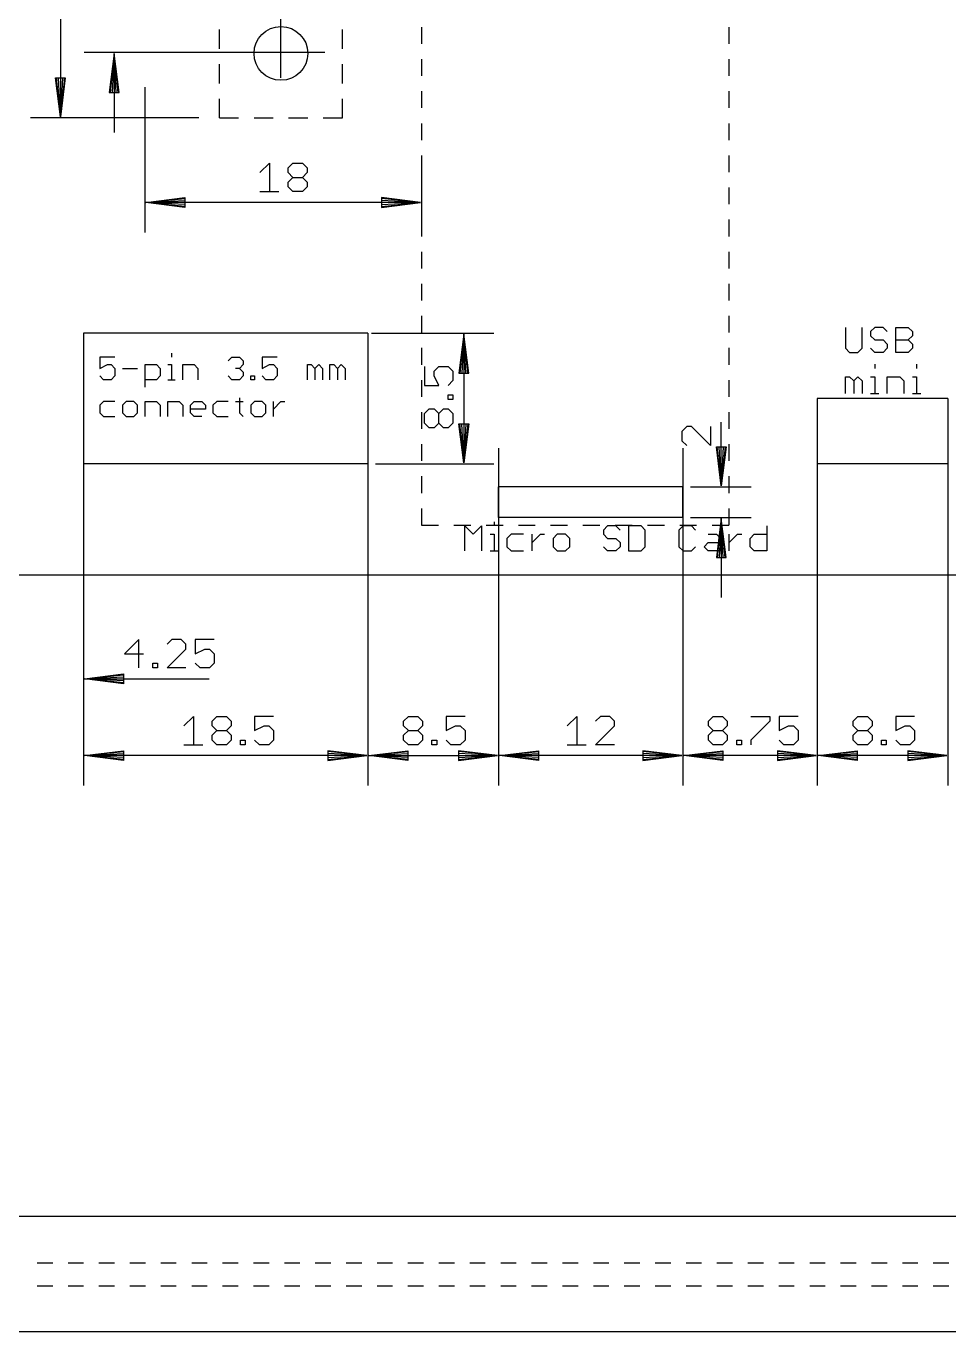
# Model space of a CAD drawing. Extents: x -279 to 630, y -429 to 128.
# Drawn here: x 47.3 to 107.3, y -47.5 to 37.5 of the extents above; entities that cross this region are included whole.
import ezdxf

# ---------------------------------------------------------------- set-up
doc = ezdxf.new("R2010")
doc.units = 0
for name, color, linetype in [('117', 2, 'CONTINUOUS'), ('129', 253, 'CONTINUOUS'), ('20', 7, 'CONTINUOUS'), ('47', 140, 'CONTINUOUS')]:
    doc.layers.add(name, color=color, linetype=linetype)

msp = doc.modelspace()

# ---------------------------------------------------------------- linework, layer by layer
at = {"layer": '117'}
for p, q in [((100.5762, 17.8702), (100.5762, 16.5144)), ((101.6609, 16.5144), (101.6609, 17.8702)), ((102.4845, 17.8702), (102.2134, 17.599)), ((103.0269, 17.8702), (102.4845, 17.8702)), ((103.298, 17.599), (103.0269, 17.8702)), ((103.8505, 16.2432), (103.8505, 17.8702)), ((103.8505, 17.8702), (104.664, 17.8702)), ((104.664, 17.8702), (104.9352, 17.599)), ((102.2134, 17.599), (102.2134, 17.3279)), ((102.2134, 17.3279), (102.4845, 17.0567)), ((102.4845, 17.0567), (103.0269, 17.0567)), ((103.0269, 17.0567), (103.298, 16.7855)), ((103.8505, 17.0567), (104.664, 17.0567)), ((104.9352, 17.3279), (104.664, 17.0567)), ((104.664, 17.0567), (104.9352, 16.7855)), ((104.9352, 17.599), (104.9352, 17.3279)), ((56.729, 16.1835), (56.729, 15.9378)), ((100.5762, 16.5144), (100.8474, 16.2432)), ((100.8474, 16.2432), (101.3897, 16.2432)), ((101.3897, 16.2432), (101.6609, 16.5144)), ((102.4845, 16.2432), (102.2134, 16.5144)), ((103.0269, 16.2432), (102.4845, 16.2432)), ((103.298, 16.5144), (103.0269, 16.2432)), ((103.298, 16.7855), (103.298, 16.5144)), ((104.664, 16.2432), (103.8505, 16.2432)), ((104.9352, 16.5144), (104.664, 16.2432)), ((104.9352, 16.7855), (104.9352, 16.5144)), ((53.0463, 15.9378), (52.0635, 15.9378)), ((52.0635, 15.9378), (52.0635, 15.2006)), ((52.0635, 15.2006), (52.5549, 15.4463)), ((52.5549, 15.4463), (52.8006, 15.4463)), ((52.8006, 15.4463), (53.0463, 15.2006)), ((55.01, 13.9721), (55.01, 15.4463)), ((55.01, 15.4463), (55.7471, 15.4463)), ((55.7471, 15.4463), (55.9929, 15.2006)), ((56.4833, 15.4463), (56.729, 15.4463)), ((56.729, 15.4463), (56.729, 14.4635)), ((57.4654, 14.4635), (57.4654, 15.4463)), ((57.4654, 15.4463), (58.2026, 15.4463)), ((58.2026, 15.4463), (58.4483, 15.2006)), ((60.412, 15.6921), (60.6577, 15.9378)), ((60.6577, 15.9378), (61.1491, 15.9378)), ((61.1491, 15.9378), (61.3948, 15.6921)), ((61.3948, 15.4463), (61.1491, 15.2006)), ((61.3948, 15.6921), (61.3948, 15.4463)), ((63.6047, 15.9378), (62.6218, 15.9378)), ((62.6218, 15.9378), (62.6218, 15.2006)), ((62.6218, 15.2006), (63.1133, 15.4463)), ((63.1133, 15.4463), (63.359, 15.4463)), ((63.359, 15.4463), (63.6047, 15.2006)), ((65.5684, 14.4635), (65.5684, 15.4463)), ((65.5684, 15.4463), (65.8141, 15.4463)), ((65.8141, 15.4463), (66.0598, 15.2006)), ((66.0598, 15.2006), (66.3055, 15.4463)), ((66.3055, 15.4463), (66.5512, 15.2006)), ((67.0416, 14.4635), (67.0416, 15.4463)), ((67.0416, 15.4463), (67.2873, 15.4463)), ((67.2873, 15.4463), (67.533, 15.2006)), ((67.533, 15.2006), (67.7787, 15.4463)), ((67.7787, 15.4463), (68.0244, 15.2006)), ((102.4845, 15.4744), (102.4845, 15.2032)), ((105.2131, 15.4744), (105.2131, 15.2032)), ((52.3092, 14.4635), (52.0635, 14.7092)), ((52.8006, 14.4635), (52.3092, 14.4635)), ((53.0463, 14.7092), (52.8006, 14.4635)), ((53.0463, 15.2006), (53.0463, 14.7092)), ((53.5368, 15.2006), (54.5196, 15.2006)), ((55.7471, 14.4635), (55.01, 14.4635)), ((55.9929, 14.7092), (55.7471, 14.4635)), ((55.9929, 15.2006), (55.9929, 14.7092)), ((56.4833, 14.4635), (56.9747, 14.4635)), ((58.4483, 15.2006), (58.4483, 14.4635)), ((60.6577, 14.4635), (60.412, 14.7092)), ((61.1491, 14.4635), (60.6577, 14.4635)), ((61.1491, 15.2006), (60.9034, 15.2006)), ((61.1491, 15.2006), (61.3948, 14.9549)), ((61.3948, 14.7092), (61.1491, 14.4635)), ((61.3948, 14.9549), (61.3948, 14.7092)), ((61.8852, 14.4635), (61.8852, 14.7092)), ((61.8852, 14.7092), (62.1309, 14.7092)), ((62.1309, 14.4635), (61.8852, 14.4635)), ((62.1309, 14.7092), (62.1309, 14.4635)), ((62.8675, 14.4635), (62.6218, 14.7092)), ((63.359, 14.4635), (62.8675, 14.4635)), ((63.6047, 14.7092), (63.359, 14.4635)), ((63.6047, 15.2006), (63.6047, 14.7092)), ((66.0598, 15.2006), (66.0598, 14.4635)), ((66.5512, 15.2006), (66.5512, 14.4635)), ((67.533, 15.2006), (67.533, 14.4635)), ((68.0244, 15.2006), (68.0244, 14.4635)), ((100.5762, 13.5762), (100.5762, 14.6609)), ((100.5762, 14.6609), (100.8474, 14.6609)), ((100.8474, 14.6609), (101.1185, 14.3897)), ((101.1185, 14.3897), (101.3897, 14.6609)), ((101.3897, 14.6609), (101.6609, 14.3897)), ((102.2134, 14.6609), (102.4845, 14.6609)), ((102.4845, 14.6609), (102.4845, 13.5762)), ((103.3048, 13.5762), (103.3048, 14.6609)), ((103.3048, 14.6609), (104.1183, 14.6609)), ((104.1183, 14.6609), (104.3895, 14.3897)), ((104.942, 14.6609), (105.2131, 14.6609)), ((105.2131, 14.6609), (105.2131, 13.5762)), ((101.1185, 14.3897), (101.1185, 13.5762)), ((101.6609, 14.3897), (101.6609, 13.5762)), ((104.3895, 14.3897), (104.3895, 13.5762)), ((52.3092, 13.0463), (52.0635, 12.8006)), ((52.0635, 12.8006), (52.0635, 12.3092)), ((53.0463, 13.0463), (52.3092, 13.0463)), ((53.7825, 13.0463), (53.5368, 12.8006)), ((53.5368, 12.8006), (53.5368, 12.3092)), ((54.2739, 13.0463), (53.7825, 13.0463)), ((54.5196, 12.8006), (54.2739, 13.0463)), ((54.5196, 12.3092), (54.5196, 12.8006)), ((55.01, 12.0635), (55.01, 13.0463)), ((55.01, 13.0463), (55.7471, 13.0463)), ((55.7471, 13.0463), (55.9929, 12.8006)), ((55.9929, 12.8006), (55.9929, 12.0635)), ((56.4833, 12.0635), (56.4833, 13.0463)), ((56.4833, 13.0463), (57.2204, 13.0463)), ((57.2204, 13.0463), (57.4661, 12.8006)), ((57.4661, 12.8006), (57.4661, 12.0635)), ((57.9565, 12.8006), (58.2022, 13.0463)), ((57.9565, 12.3092), (57.9565, 12.8006)), ((58.2022, 13.0463), (58.6937, 13.0463)), ((58.6937, 13.0463), (58.9394, 12.8006)), ((58.9394, 12.8006), (58.9394, 12.5549)), ((59.6755, 13.0463), (59.4298, 12.8006)), ((59.4298, 12.8006), (59.4298, 12.3092)), ((60.4126, 13.0463), (59.6755, 13.0463)), ((60.903, 13.0463), (61.3945, 13.0463)), ((61.1487, 13.2921), (61.1487, 12.3092)), ((62.1309, 13.0463), (61.8852, 12.8006)), ((61.8852, 12.8006), (61.8852, 12.3092)), ((62.6223, 13.0463), (62.1309, 13.0463)), ((62.868, 12.8006), (62.6223, 13.0463)), ((62.868, 12.3092), (62.868, 12.8006)), ((63.3585, 12.0635), (63.3585, 13.0463)), ((63.3585, 12.5549), (63.8499, 13.0463)), ((63.8499, 13.0463), (64.0956, 13.0463)), ((102.2134, 13.5762), (102.7557, 13.5762)), ((104.942, 13.5762), (105.4843, 13.5762)), ((52.0635, 12.3092), (52.3092, 12.0635)), ((52.3092, 12.0635), (53.0463, 12.0635)), ((53.5368, 12.3092), (53.7825, 12.0635)), ((53.7825, 12.0635), (54.2739, 12.0635)), ((54.2739, 12.0635), (54.5196, 12.3092)), ((58.9394, 12.5549), (57.9565, 12.5549)), ((58.2022, 12.0635), (57.9565, 12.3092)), ((58.6937, 12.0635), (58.2022, 12.0635)), ((59.4298, 12.3092), (59.6755, 12.0635)), ((59.6755, 12.0635), (60.4126, 12.0635)), ((61.1487, 12.3092), (61.3945, 12.0635)), ((61.8852, 12.3092), (62.1309, 12.0635)), ((62.1309, 12.0635), (62.6223, 12.0635)), ((62.6223, 12.0635), (62.868, 12.3092)), ((77.7345, 5.2244), (77.7345, 4.9532)), ((75.8262, 3.3262), (75.8262, 4.9532)), ((75.8262, 4.9532), (76.3685, 4.4109)), ((76.3685, 4.4109), (76.9109, 4.9532)), ((76.9109, 4.9532), (76.9109, 3.3262)), ((77.4634, 4.4109), (77.7345, 4.4109)), ((77.7345, 4.4109), (77.7345, 3.3262)), ((78.826, 4.4109), (78.5548, 4.1397)), ((79.6395, 4.4109), (78.826, 4.4109)), ((80.192, 3.3262), (80.192, 4.4109)), ((80.192, 3.8685), (80.7343, 4.4109)), ((80.7343, 4.4109), (81.0054, 4.4109)), ((81.8274, 4.4109), (81.5562, 4.1397)), ((82.3697, 4.4109), (81.8274, 4.4109)), ((82.6409, 4.1397), (82.3697, 4.4109)), ((85.1017, 4.9532), (84.8306, 4.682)), ((84.8306, 4.682), (84.8306, 4.4109)), ((84.8306, 4.4109), (85.1017, 4.1397)), ((85.6441, 4.9532), (85.1017, 4.9532)), ((85.9152, 4.682), (85.6441, 4.9532)), ((86.4677, 4.9532), (86.4677, 3.3262)), ((87.2812, 4.9532), (86.4677, 4.9532)), ((87.5524, 4.682), (87.2812, 4.9532)), ((87.5524, 3.5974), (87.5524, 4.682)), ((90.0132, 4.9532), (89.742, 4.682)), ((89.742, 4.682), (89.742, 3.5974)), ((90.5555, 4.9532), (90.0132, 4.9532)), ((90.8267, 4.682), (90.5555, 4.9532)), ((91.6503, 4.4109), (92.1927, 4.4109)), ((92.1927, 4.4109), (92.4638, 4.1397)), ((93.0163, 3.3262), (93.0163, 4.4109)), ((93.0163, 3.8685), (93.5587, 4.4109)), ((93.5587, 4.4109), (93.8298, 4.4109)), ((94.3806, 4.1397), (94.6518, 4.4109)), ((94.6518, 4.4109), (95.4653, 4.4109)), ((95.4653, 4.9532), (95.4653, 3.3262)), ((78.5548, 4.1397), (78.5548, 3.5974)), ((78.5548, 3.5974), (78.826, 3.3262)), ((81.5562, 4.1397), (81.5562, 3.5974)), ((81.5562, 3.5974), (81.8274, 3.3262)), ((82.3697, 3.3262), (82.6409, 3.5974)), ((82.6409, 3.5974), (82.6409, 4.1397)), ((85.1017, 3.3262), (84.8306, 3.5974)), ((85.1017, 4.1397), (85.6441, 4.1397)), ((85.6441, 4.1397), (85.9152, 3.8685)), ((85.9152, 3.5974), (85.6441, 3.3262)), ((85.9152, 3.8685), (85.9152, 3.5974)), ((87.2812, 3.3262), (87.5524, 3.5974)), ((89.742, 3.5974), (90.0132, 3.3262)), ((90.5555, 3.3262), (90.8267, 3.5974)), ((91.3792, 3.5974), (91.6503, 3.8685)), ((91.6503, 3.3262), (91.3792, 3.5974)), ((91.6503, 3.8685), (92.4638, 3.8685)), ((92.4638, 4.1397), (92.4638, 3.3262)), ((94.3806, 3.5974), (94.3806, 4.1397)), ((94.6518, 3.3262), (94.3806, 3.5974)), ((77.4634, 3.3262), (78.0057, 3.3262)), ((78.826, 3.3262), (79.6395, 3.3262)), ((81.8274, 3.3262), (82.3697, 3.3262)), ((85.6441, 3.3262), (85.1017, 3.3262)), ((86.4677, 3.3262), (87.2812, 3.3262)), ((90.0132, 3.3262), (90.5555, 3.3262)), ((92.4638, 3.3262), (91.6503, 3.3262)), ((95.4653, 3.3262), (94.6518, 3.3262))]:
    msp.add_line(p, q, dxfattribs=at)
at = {"layer": '129'}
for p, q in [((63.85, 34.1), (63.85, 123.45)), ((49.5, 115.435), (49.5, 31.565)), ((73, 37.4118), (73, 36.3235)), ((93, 37.4118), (93, 36.3235)), ((59.85, 36), (59.85, 37.25)), ((67.85, 36), (67.85, 37.25)), ((66.7, 35.75), (51.05, 35.75)), ((53, 35.685), (52.6808, 33.15)), ((53, 35.685), (52.74, 33.15)), ((53, 35.685), (52.87, 33.15)), ((53, 35.685), (53, 30.55)), ((53.3192, 33.15), (53, 35.685)), ((53.13, 33.15), (53, 35.685)), ((53.26, 33.15), (53, 35.685)), ((59.85, 33.75), (59.85, 35)), ((67.85, 33.75), (67.85, 35)), ((73, 35.3235), (73, 34.2353)), ((93, 35.3235), (93, 34.2353)), ((49.5, 31.565), (49.1808, 34.1)), ((49.1808, 34.1), (49.8192, 34.1)), ((49.5, 31.565), (49.24, 34.1)), ((49.5, 31.565), (49.37, 34.1)), ((49.8192, 34.1), (49.5, 31.565)), ((49.63, 34.1), (49.5, 31.565)), ((49.76, 34.1), (49.5, 31.565)), ((52.6808, 33.15), (53.3192, 33.15)), ((55, 33.5), (55, 24.05)), ((73, 33.2353), (73, 32.1471)), ((93, 33.2353), (93, 32.1471)), ((59.85, 31.5), (59.85, 32.75)), ((67.85, 31.5), (67.85, 32.75)), ((58.5, 31.5), (47.55, 31.5)), ((59.85, 31.5), (61.1, 31.5)), ((62.1, 31.5), (63.35, 31.5)), ((64.35, 31.5), (65.6, 31.5)), ((66.6, 31.5), (67.85, 31.5)), ((73, 31.1471), (73, 30.0588)), ((93, 31.1471), (93, 30.0588)), ((73, 29.0588), (73, 27.9706)), ((73, 29), (73, 24.05)), ((93, 29.0588), (93, 27.9706)), ((62.4829, 27.939), (63.0993, 28.5554)), ((63.0993, 28.5554), (63.0993, 26.7062)), ((64.3245, 28.2472), (64.6327, 28.5554)), ((64.3245, 27.939), (64.3245, 28.2472)), ((64.6327, 28.5554), (65.2491, 28.5554)), ((65.2491, 28.5554), (65.5573, 28.2472)), ((65.5573, 28.2472), (65.5573, 27.939)), ((64.6327, 27.6308), (64.3245, 27.939)), ((64.3245, 27.3226), (64.6327, 27.6308)), ((64.3245, 27.0144), (64.3245, 27.3226)), ((64.6327, 27.6308), (65.2491, 27.6308)), ((65.5573, 27.939), (65.2491, 27.6308)), ((65.2491, 27.6308), (65.5573, 27.3226)), ((65.5573, 27.3226), (65.5573, 27.0144)), ((62.4829, 26.7062), (63.7157, 26.7062)), ((64.6327, 26.7062), (64.3245, 27.0144)), ((65.2491, 26.7062), (64.6327, 26.7062)), ((65.5573, 27.0144), (65.2491, 26.7062)), ((73, 26.9706), (73, 25.8824)), ((93, 26.9706), (93, 25.8824)), ((55.065, 26), (57.6, 26.3192)), ((55.065, 26), (57.6, 26.26)), ((55.065, 26), (57.6, 26.13)), ((72.935, 26), (55.065, 26)), ((57.6, 25.6808), (55.065, 26)), ((57.6, 25.87), (55.065, 26)), ((57.6, 25.74), (55.065, 26)), ((57.6, 26.3192), (57.6, 25.6808)), ((72.935, 26), (70.4, 26.3192)), ((70.4, 26.3192), (70.4, 25.6808)), ((72.935, 26), (70.4, 26.26)), ((72.935, 26), (70.4, 26.13)), ((70.4, 25.6808), (72.935, 26)), ((70.4, 25.87), (72.935, 26)), ((70.4, 25.74), (72.935, 26)), ((73, 24.8824), (73, 23.7941)), ((93, 24.8824), (93, 23.7941)), ((73, 22.7941), (73, 21.7059)), ((93, 22.7941), (93, 21.7059)), ((73, 20.7059), (73, 19.6176)), ((93, 20.7059), (93, 19.6176)), ((73, 18.6176), (73, 17.5294)), ((93, 18.6176), (93, 17.5294)), ((73, 16.5294), (73, 15.4412)), ((93, 16.5294), (93, 15.4412)), ((73, 14.4412), (73, 13.3529)), ((93, 14.4412), (93, 13.3529)), ((73, 12.3529), (73, 11.2647)), ((93, 12.3529), (93, 11.2647)), ((73, 10.2647), (73, 9.1765)), ((93, 10.2647), (93, 9.1765)), ((73, 8.1765), (73, 7.0882)), ((93, 8.1765), (93, 7.0882)), ((73, 6.0882), (73, 5)), ((93, 6.0882), (93, 5)), ((73, 5), (74.1, 5)), ((75.1, 5), (76.2, 5)), ((77.2, 5), (78.3, 5)), ((79.3, 5), (80.4, 5)), ((81.4, 5), (82.5, 5)), ((83.5, 5), (84.6, 5)), ((85.6, 5), (86.7, 5)), ((87.7, 5), (88.8, 5)), ((89.8, 5), (90.9, 5)), ((91.9, 5), (93, 5))]:
    msp.add_line(p, q, dxfattribs=at)
msp.add_circle((63.85, 35.7), 1.75, dxfattribs=at)
at = {"layer": '20'}
for p, q in [((69.5, 17.5), (51, 17.5)), ((51, 17.5), (51, 9)), ((69.5, 17.5), (69.5, 9)), ((107.25, 13.25), (98.75, 13.25)), ((98.75, 13.25), (98.75, 9)), ((107.25, 13.25), (107.25, 9)), ((69.5, 9), (51, 9)), ((107.25, 9), (98.75, 9)), ((90, 7.5), (78, 7.5)), ((78, 5.5), (78, 7.5)), ((90, 5.5), (90, 7.5)), ((90, 5.5), (78, 5.5)), ((285, 1.75), (5, 1.75)), ((288.5, -40), (1.5, -40)), ((47.9913, -43), (49.0017, -43)), ((50.0017, -43), (51.0122, -43)), ((52.0122, -43), (53.0227, -43)), ((54.0227, -43), (55.0332, -43)), ((56.0332, -43), (57.0437, -43)), ((58.0437, -43), (59.0542, -43)), ((60.0542, -43), (61.0647, -43)), ((62.0647, -43), (63.0752, -43)), ((64.0752, -43), (65.0857, -43)), ((66.0857, -43), (67.0962, -43)), ((68.0962, -43), (69.1066, -43)), ((70.1066, -43), (71.1171, -43)), ((72.1171, -43), (73.1276, -43)), ((74.1276, -43), (75.1381, -43)), ((76.1381, -43), (77.1486, -43)), ((78.1486, -43), (79.1591, -43)), ((80.1591, -43), (81.1696, -43)), ((82.1696, -43), (83.1801, -43)), ((84.1801, -43), (85.1906, -43)), ((86.1906, -43), (87.2011, -43)), ((88.2011, -43), (89.2115, -43)), ((90.2115, -43), (91.222, -43)), ((92.222, -43), (93.2325, -43)), ((94.2325, -43), (95.243, -43)), ((96.243, -43), (97.2535, -43)), ((98.2535, -43), (99.264, -43)), ((100.264, -43), (101.2745, -43)), ((102.2745, -43), (103.285, -43)), ((104.285, -43), (105.2955, -43)), ((106.2955, -43), (107.3059, -43)), ((47.9913, -44.5), (49.0017, -44.5)), ((50.0017, -44.5), (51.0122, -44.5)), ((52.0122, -44.5), (53.0227, -44.5)), ((54.0227, -44.5), (55.0332, -44.5)), ((56.0332, -44.5), (57.0437, -44.5)), ((58.0437, -44.5), (59.0542, -44.5)), ((60.0542, -44.5), (61.0647, -44.5)), ((62.0647, -44.5), (63.0752, -44.5)), ((64.0752, -44.5), (65.0857, -44.5)), ((66.0857, -44.5), (67.0962, -44.5)), ((68.0962, -44.5), (69.1066, -44.5)), ((70.1066, -44.5), (71.1171, -44.5)), ((72.1171, -44.5), (73.1276, -44.5)), ((74.1276, -44.5), (75.1381, -44.5)), ((76.1381, -44.5), (77.1486, -44.5)), ((78.1486, -44.5), (79.1591, -44.5)), ((80.1591, -44.5), (81.1696, -44.5)), ((82.1696, -44.5), (83.1801, -44.5)), ((84.1801, -44.5), (85.1906, -44.5)), ((86.1906, -44.5), (87.2011, -44.5)), ((88.2011, -44.5), (89.2115, -44.5)), ((90.2115, -44.5), (91.222, -44.5)), ((92.222, -44.5), (93.2325, -44.5)), ((94.2325, -44.5), (95.243, -44.5)), ((96.243, -44.5), (97.2535, -44.5)), ((98.2535, -44.5), (99.264, -44.5)), ((100.264, -44.5), (101.2745, -44.5)), ((102.2745, -44.5), (103.285, -44.5)), ((104.285, -44.5), (105.2955, -44.5)), ((106.2955, -44.5), (107.3059, -44.5))]:
    msp.add_line(p, q, dxfattribs=at)
at = {"layer": '47'}
for p, q in [((69.75, 17.5), (77.7, 17.5)), ((75.75, 17.435), (75.4308, 14.9)), ((75.75, 17.435), (75.49, 14.9)), ((75.75, 17.435), (75.62, 14.9)), ((75.75, 17.435), (75.75, 9.065)), ((76.0692, 14.9), (75.75, 17.435)), ((75.88, 14.9), (75.75, 17.435)), ((76.01, 14.9), (75.75, 17.435)), ((73.1946, 15.3309), (73.1946, 14.0981)), ((73.811, 15.0227), (74.1192, 15.3309)), ((74.1192, 15.3309), (74.7356, 15.3309)), ((74.7356, 15.3309), (75.0438, 15.0227)), ((73.811, 14.7145), (73.811, 15.0227)), ((74.1192, 14.0981), (73.811, 14.7145)), ((75.0438, 15.0227), (75.0438, 14.4063)), ((75.4308, 14.9), (76.0692, 14.9)), ((73.1946, 14.0981), (74.1192, 14.0981)), ((75.0438, 14.4063), (74.7356, 14.0981)), ((74.7356, 13.1773), (74.7356, 13.4855)), ((74.7356, 13.4855), (75.0438, 13.4855)), ((75.0438, 13.1773), (74.7356, 13.1773)), ((75.0438, 13.4855), (75.0438, 13.1773)), ((73.1946, 12.2603), (73.5028, 12.5685)), ((73.1946, 11.6439), (73.1946, 12.2603)), ((73.5028, 12.5685), (73.811, 12.5685)), ((73.811, 12.5685), (74.1192, 12.2603)), ((74.1192, 12.2603), (74.4274, 12.5685)), ((74.1192, 11.6439), (74.1192, 12.2603)), ((74.4274, 12.5685), (74.7356, 12.5685)), ((74.7356, 12.5685), (75.0438, 12.2603)), ((75.0438, 12.2603), (75.0438, 11.6439)), ((107.25, 12.25), (107.25, -6.95)), ((73.5028, 11.3357), (73.1946, 11.6439)), ((73.811, 11.3357), (73.5028, 11.3357)), ((74.1192, 11.6439), (73.811, 11.3357)), ((74.4274, 11.3357), (74.1192, 11.6439)), ((74.7356, 11.3357), (74.4274, 11.3357)), ((75.0438, 11.6439), (74.7356, 11.3357)), ((75.75, 9.065), (75.4308, 11.6)), ((75.4308, 11.6), (76.0692, 11.6)), ((75.75, 9.065), (75.49, 11.6)), ((75.75, 9.065), (75.62, 11.6)), ((76.0692, 11.6), (75.75, 9.065)), ((75.88, 11.6), (75.75, 9.065)), ((76.01, 11.6), (75.75, 9.065)), ((90.2528, 11.409), (89.9446, 11.1008)), ((89.9446, 11.1008), (89.9446, 10.4844)), ((90.561, 11.409), (90.2528, 11.409)), ((91.7938, 10.1762), (90.561, 11.409)), ((91.7938, 11.409), (91.7938, 10.1762)), ((92.5, 7.565), (92.5, 11.6977)), ((89.9446, 10.4844), (90.2528, 10.1762)), ((51, 10), (51, -6.95)), ((78, 10), (78, -11.95)), ((90, 10), (90, -11.95)), ((92.5, 7.565), (92.1808, 10.1)), ((92.1808, 10.1), (92.8192, 10.1)), ((92.5, 7.565), (92.24, 10.1)), ((92.5, 7.565), (92.37, 10.1)), ((92.8192, 10.1), (92.5, 7.565)), ((92.63, 10.1), (92.5, 7.565)), ((92.76, 10.1), (92.5, 7.565)), ((98.75, 10), (98.75, -11.95)), ((69.5, 9), (69.5, -11.95)), ((70, 9), (77.7, 9)), ((90.5, 7.5), (94.45, 7.5)), ((107.25, 6.5), (107.25, -11.95)), ((90.5, 5.5), (94.45, 5.5)), ((92.5, 5.435), (92.1808, 2.9)), ((92.5, 5.435), (92.24, 2.9)), ((92.5, 5.435), (92.37, 2.9)), ((92.5, 5.435), (92.5, 0.3)), ((92.8192, 2.9), (92.5, 5.435)), ((92.63, 2.9), (92.5, 5.435)), ((92.76, 2.9), (92.5, 5.435)), ((92.1808, 2.9), (92.8192, 2.9)), ((54.6008, -2.4446), (53.6762, -3.3692)), ((54.6008, -4.2938), (54.6008, -2.4446)), ((56.7468, -2.4446), (56.4386, -2.7528)), ((57.3631, -2.4446), (56.7468, -2.4446)), ((57.6713, -2.7528), (57.3631, -2.4446)), ((59.5129, -2.4446), (58.2801, -2.4446)), ((58.2801, -2.4446), (58.2801, -3.3692)), ((53.6762, -3.3692), (54.909, -3.3692)), ((56.4386, -4.2938), (57.6713, -3.061)), ((57.6713, -3.061), (57.6713, -2.7528)), ((58.2801, -3.3692), (58.8965, -3.061)), ((58.8965, -3.061), (59.2047, -3.061)), ((59.2047, -3.061), (59.5129, -3.3692)), ((59.5129, -3.3692), (59.5129, -3.9856)), ((55.5178, -4.2938), (55.5178, -3.9856)), ((55.5178, -3.9856), (55.826, -3.9856)), ((55.826, -3.9856), (55.826, -4.2938)), ((58.5883, -4.2938), (58.2801, -3.9856)), ((59.5129, -3.9856), (59.2047, -4.2938)), ((51, -4.75), (51, -11.95)), ((51.065, -5), (53.6, -4.6808)), ((51.065, -5), (53.6, -4.74)), ((51.065, -5), (53.6, -4.87)), ((51.065, -5), (59.1787, -5)), ((53.6, -5.3192), (51.065, -5)), ((53.6, -5.13), (51.065, -5)), ((53.6, -5.26), (51.065, -5)), ((53.6, -4.6808), (53.6, -5.3192)), ((55.826, -4.2938), (55.5178, -4.2938)), ((57.6713, -4.2938), (56.4386, -4.2938)), ((59.2047, -4.2938), (58.5883, -4.2938)), ((90, -4.75), (90, -11.95)), ((69.5, -6.75), (69.5, -11.95)), ((107.25, -6.5), (107.25, -11.95)), ((57.5369, -8.061), (58.1533, -7.4446)), ((58.1533, -7.4446), (58.1533, -9.2938)), ((59.3784, -7.7528), (59.6866, -7.4446)), ((59.6866, -7.4446), (60.303, -7.4446)), ((60.303, -7.4446), (60.6112, -7.7528)), ((63.3736, -7.4446), (62.1408, -7.4446)), ((62.1408, -7.4446), (62.1408, -8.3692)), ((71.8357, -7.7528), (72.1439, -7.4446)), ((72.1439, -7.4446), (72.7603, -7.4446)), ((72.7603, -7.4446), (73.0685, -7.7528)), ((75.8309, -7.4446), (74.5981, -7.4446)), ((74.5981, -7.4446), (74.5981, -8.3692)), ((78, -7.5), (78, -11.95)), ((82.4829, -8.061), (83.0993, -7.4446)), ((83.0993, -7.4446), (83.0993, -9.2938)), ((84.6327, -7.4446), (84.3245, -7.7528)), ((85.2491, -7.4446), (84.6327, -7.4446)), ((85.5573, -7.7528), (85.2491, -7.4446)), ((91.6619, -7.7528), (91.9701, -7.4446)), ((91.9701, -7.4446), (92.5865, -7.4446)), ((92.5865, -7.4446), (92.8946, -7.7528)), ((94.4242, -7.4446), (95.657, -7.4446)), ((95.657, -7.4446), (95.657, -7.7528)), ((97.4986, -7.4446), (96.2658, -7.4446)), ((96.2658, -7.4446), (96.2658, -8.3692)), ((98.75, -7.25), (98.75, -11.95)), ((101.0857, -7.7528), (101.3939, -7.4446)), ((101.3939, -7.4446), (102.0103, -7.4446)), ((102.0103, -7.4446), (102.3185, -7.7528)), ((105.0809, -7.4446), (103.8481, -7.4446)), ((103.8481, -7.4446), (103.8481, -8.3692)), ((59.3784, -8.061), (59.3784, -7.7528)), ((59.6866, -8.3692), (59.3784, -8.061)), ((59.3784, -8.6774), (59.6866, -8.3692)), ((59.6866, -8.3692), (60.303, -8.3692)), ((60.6112, -8.061), (60.303, -8.3692)), ((60.303, -8.3692), (60.6112, -8.6774)), ((60.6112, -7.7528), (60.6112, -8.061)), ((62.1408, -8.3692), (62.7572, -8.061)), ((62.7572, -8.061), (63.0654, -8.061)), ((63.0654, -8.061), (63.3736, -8.3692)), ((63.3736, -8.3692), (63.3736, -8.9856)), ((71.8357, -8.061), (71.8357, -7.7528)), ((72.1439, -8.3692), (71.8357, -8.061)), ((71.8357, -8.6774), (72.1439, -8.3692)), ((72.1439, -8.3692), (72.7603, -8.3692)), ((73.0685, -8.061), (72.7603, -8.3692)), ((72.7603, -8.3692), (73.0685, -8.6774)), ((73.0685, -7.7528), (73.0685, -8.061)), ((74.5981, -8.3692), (75.2145, -8.061)), ((75.2145, -8.061), (75.5227, -8.061)), ((75.5227, -8.061), (75.8309, -8.3692)), ((75.8309, -8.3692), (75.8309, -8.9856)), ((84.3245, -9.2938), (85.5573, -8.061)), ((85.5573, -8.061), (85.5573, -7.7528)), ((91.6619, -8.061), (91.6619, -7.7528)), ((91.9701, -8.3692), (91.6619, -8.061)), ((91.6619, -8.6774), (91.9701, -8.3692)), ((91.9701, -8.3692), (92.5865, -8.3692)), ((92.8946, -8.061), (92.5865, -8.3692)), ((92.5865, -8.3692), (92.8946, -8.6774)), ((92.8946, -7.7528), (92.8946, -8.061)), ((95.657, -7.7528), (94.4242, -8.9856)), ((96.2658, -8.3692), (96.8822, -8.061)), ((96.8822, -8.061), (97.1904, -8.061)), ((97.1904, -8.061), (97.4986, -8.3692)), ((97.4986, -8.3692), (97.4986, -8.9856)), ((101.0857, -8.061), (101.0857, -7.7528)), ((101.3939, -8.3692), (101.0857, -8.061)), ((101.0857, -8.6774), (101.3939, -8.3692)), ((101.3939, -8.3692), (102.0103, -8.3692)), ((102.3185, -8.061), (102.0103, -8.3692)), ((102.0103, -8.3692), (102.3185, -8.6774)), ((102.3185, -7.7528), (102.3185, -8.061)), ((103.8481, -8.3692), (104.4645, -8.061)), ((104.4645, -8.061), (104.7727, -8.061)), ((104.7727, -8.061), (105.0809, -8.3692)), ((105.0809, -8.3692), (105.0809, -8.9856)), ((57.5369, -9.2938), (58.7697, -9.2938)), ((59.3784, -8.9856), (59.3784, -8.6774)), ((59.6866, -9.2938), (59.3784, -8.9856)), ((60.303, -9.2938), (59.6866, -9.2938)), ((60.6112, -8.9856), (60.303, -9.2938)), ((60.6112, -8.6774), (60.6112, -8.9856)), ((61.22, -9.2938), (61.22, -8.9856)), ((61.22, -8.9856), (61.5282, -8.9856)), ((61.5282, -9.2938), (61.22, -9.2938)), ((61.5282, -8.9856), (61.5282, -9.2938)), ((62.449, -9.2938), (62.1408, -8.9856)), ((63.0654, -9.2938), (62.449, -9.2938)), ((63.3736, -8.9856), (63.0654, -9.2938)), ((71.8357, -8.9856), (71.8357, -8.6774)), ((72.1439, -9.2938), (71.8357, -8.9856)), ((72.7603, -9.2938), (72.1439, -9.2938)), ((73.0685, -8.9856), (72.7603, -9.2938)), ((73.0685, -8.6774), (73.0685, -8.9856)), ((73.6773, -9.2938), (73.6773, -8.9856)), ((73.6773, -8.9856), (73.9855, -8.9856)), ((73.9855, -9.2938), (73.6773, -9.2938)), ((73.9855, -8.9856), (73.9855, -9.2938)), ((74.9063, -9.2938), (74.5981, -8.9856)), ((75.5227, -9.2938), (74.9063, -9.2938)), ((75.8309, -8.9856), (75.5227, -9.2938)), ((82.4829, -9.2938), (83.7157, -9.2938)), ((85.5573, -9.2938), (84.3245, -9.2938)), ((91.6619, -8.9856), (91.6619, -8.6774)), ((91.9701, -9.2938), (91.6619, -8.9856)), ((92.5865, -9.2938), (91.9701, -9.2938)), ((92.8946, -8.9856), (92.5865, -9.2938)), ((92.8946, -8.6774), (92.8946, -8.9856)), ((93.5034, -9.2938), (93.5034, -8.9856)), ((93.5034, -8.9856), (93.8116, -8.9856)), ((93.8116, -9.2938), (93.5034, -9.2938)), ((93.8116, -8.9856), (93.8116, -9.2938)), ((94.4242, -8.9856), (94.4242, -9.2938)), ((96.574, -9.2938), (96.2658, -8.9856)), ((97.1904, -9.2938), (96.574, -9.2938)), ((97.4986, -8.9856), (97.1904, -9.2938)), ((101.0857, -8.9856), (101.0857, -8.6774)), ((101.3939, -9.2938), (101.0857, -8.9856)), ((102.0103, -9.2938), (101.3939, -9.2938)), ((102.3185, -8.9856), (102.0103, -9.2938)), ((102.3185, -8.6774), (102.3185, -8.9856)), ((102.9273, -9.2938), (102.9273, -8.9856)), ((102.9273, -8.9856), (103.2355, -8.9856)), ((103.2355, -9.2938), (102.9273, -9.2938)), ((103.2355, -8.9856), (103.2355, -9.2938)), ((104.1563, -9.2938), (103.8481, -8.9856)), ((104.7727, -9.2938), (104.1563, -9.2938)), ((105.0809, -8.9856), (104.7727, -9.2938)), ((51.065, -10), (53.6, -9.6808)), ((51.065, -10), (53.6, -9.74)), ((51.065, -10), (53.6, -9.87)), ((69.435, -10), (51.065, -10)), ((53.6, -10.3192), (51.065, -10)), ((53.6, -10.13), (51.065, -10)), ((53.6, -10.26), (51.065, -10)), ((53.6, -9.6808), (53.6, -10.3192)), ((69.435, -10), (66.9, -9.6808)), ((66.9, -9.6808), (66.9, -10.3192)), ((69.435, -10), (66.9, -9.74)), ((69.435, -10), (66.9, -9.87)), ((66.9, -10.3192), (69.435, -10)), ((66.9, -10.13), (69.435, -10)), ((66.9, -10.26), (69.435, -10)), ((69.565, -10), (72.1, -9.6808)), ((69.565, -10), (72.1, -9.74)), ((69.565, -10), (72.1, -9.87)), ((69.565, -10), (77.935, -10)), ((72.1, -10.3192), (69.565, -10)), ((72.1, -10.13), (69.565, -10)), ((72.1, -10.26), (69.565, -10)), ((72.1, -9.6808), (72.1, -10.3192)), ((77.935, -10), (75.4, -9.6808)), ((75.4, -9.6808), (75.4, -10.3192)), ((77.935, -10), (75.4, -9.74)), ((77.935, -10), (75.4, -9.87)), ((75.4, -10.3192), (77.935, -10)), ((75.4, -10.13), (77.935, -10)), ((75.4, -10.26), (77.935, -10)), ((78.065, -10), (80.6, -9.6808)), ((78.065, -10), (80.6, -9.74)), ((78.065, -10), (80.6, -9.87)), ((89.935, -10), (78.065, -10)), ((80.6, -10.3192), (78.065, -10)), ((80.6, -10.13), (78.065, -10)), ((80.6, -10.26), (78.065, -10)), ((80.6, -9.6808), (80.6, -10.3192)), ((89.935, -10), (87.4, -9.6808)), ((87.4, -9.6808), (87.4, -10.3192)), ((89.935, -10), (87.4, -9.74)), ((89.935, -10), (87.4, -9.87)), ((87.4, -10.3192), (89.935, -10)), ((87.4, -10.13), (89.935, -10)), ((87.4, -10.26), (89.935, -10)), ((90.065, -10), (92.6, -9.6808)), ((90.065, -10), (92.6, -9.74)), ((90.065, -10), (92.6, -9.87)), ((98.685, -10), (90.065, -10)), ((92.6, -10.3192), (90.065, -10)), ((92.6, -10.13), (90.065, -10)), ((92.6, -10.26), (90.065, -10)), ((92.6, -9.6808), (92.6, -10.3192)), ((98.685, -10), (96.15, -9.6808)), ((96.15, -9.6808), (96.15, -10.3192)), ((98.685, -10), (96.15, -9.74)), ((98.685, -10), (96.15, -9.87)), ((96.15, -10.3192), (98.685, -10)), ((96.15, -10.13), (98.685, -10)), ((96.15, -10.26), (98.685, -10)), ((98.815, -10), (101.35, -9.6808)), ((98.815, -10), (101.35, -9.74)), ((98.815, -10), (101.35, -9.87)), ((107.185, -10), (98.815, -10)), ((101.35, -10.3192), (98.815, -10)), ((101.35, -10.13), (98.815, -10)), ((101.35, -10.26), (98.815, -10)), ((101.35, -9.6808), (101.35, -10.3192)), ((107.185, -10), (102.05, -10)), ((107.185, -10), (104.65, -9.6808)), ((104.65, -9.6808), (104.65, -10.3192)), ((107.185, -10), (104.65, -9.6808)), ((104.65, -9.6808), (104.65, -10.3192)), ((107.185, -10), (104.65, -9.74)), ((107.185, -10), (104.65, -9.74)), ((107.185, -10), (104.65, -9.87)), ((107.185, -10), (104.65, -9.87)), ((104.65, -10.3192), (107.185, -10)), ((104.65, -10.13), (107.185, -10)), ((104.65, -10.26), (107.185, -10)), ((104.65, -10.3192), (107.185, -10)), ((104.65, -10.13), (107.185, -10)), ((104.65, -10.26), (107.185, -10)), ((289.935, -47.5), (0.065, -47.5))]:
    msp.add_line(p, q, dxfattribs=at)

doc.saveas('drawing.dxf')
